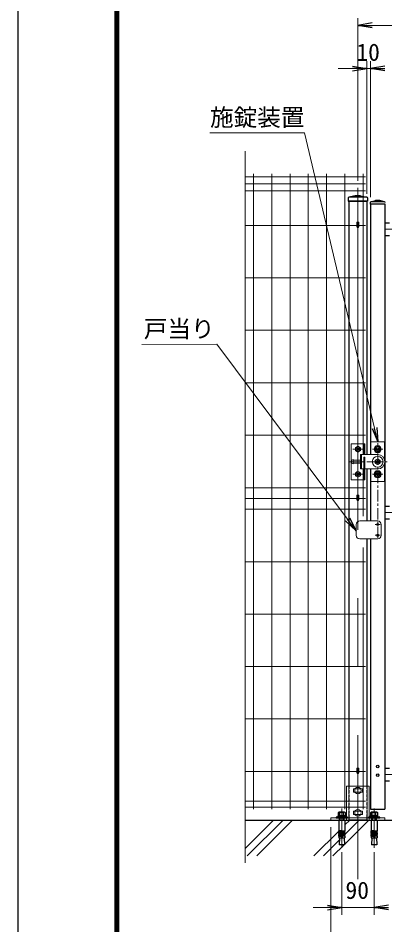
# Model space of a CAD drawing. Units: millimetres, scale not verified. Extents: x -10254 to -1854, y -2970 to 2970.
# Drawn here: x -10254 to -9232, y -899 to 1627 of the extents above; entities that cross this region are included whole.
import ezdxf
from ezdxf.enums import TextEntityAlignment as Align

# ---------------------------------------------------------------- set-up
doc = ezdxf.new("R2010")
doc.units = ezdxf.units.MM
doc.header["$LTSCALE"] = 30
for name, pattern in [('DASHED', [7.5, 6, -1.5]), ('USER1', [50.8, 31.75, -6.35, 6.35, -6.35]), ('USER2', [0.375, 0.25, -0.125])]:
    doc.linetypes.add(name, pattern=pattern)
for name, color, linetype, lineweight in [('0-1_D-TTL', 7, 'Continuous', 25), ('0-3_D-STR-TXT', 7, 'Continuous', 13), ('0-4_D-BMK', 2, 'USER1', 13), ('0-5_D-STR3', 3, 'Continuous', 13), ('0-6_0', 7, 'Continuous', 25), ('0-7_D-STR-DIM', 7, 'Continuous', 13), ('0-8_D-STR1', 1, 'Continuous', 25), ('0-9_D-DCR-HCH', 7, 'Continuous', 13), ('0-A_D-STR2', 7, 'Continuous', 13), ('0-B_D-BGD', 7, 'Continuous', 25)]:
    doc.layers.add(name, color=color, linetype=linetype, lineweight=lineweight)
doc.styles.add('ＭＳ ゴシック', font='')
doc.styles.get('ＭＳ ゴシック').set_extended_font_data('MS Gothic')

# ---------------------------------------------------------------- blocks, each defined once
blk = doc.blocks.new('_Open')
at = {"layer": '0-6_0'}
blk.add_line((-30, 5), (0, 0), dxfattribs=at)
blk.add_lwpolyline([(-30, -5), (0, 0), (-30, 0)], dxfattribs=at)
blk = doc.blocks.new('U33')
at = {"layer": '0-4_D-BMK'}
for p, q in [((1500, 49372.5), (26820, 49372.5)), ((-750, 31350), (-750, 28530)), ((900, 23580), (900, 31500)), ((-1173.7, 30990), (-326.3, 30990)), ((476.3, 30990), (1323.7, 30990)), ((-1536.4, 29940), (1705.2, 29940)), ((-1173.7, 28890), (-326.3, 28890)), ((476.3, 28890), (1323.7, 28890)), ((1500, 25702.5), (26820, 25702.5)), ((693.4, 24690), (1106.6, 24690)), ((693.4, 23790), (1106.6, 23790)), ((1500, 3802.5), (26820, 3802.5))]:
    blk.add_line(p, q, dxfattribs=at)
at = {"layer": '0-5_D-STR3'}
for p, q in [((-1320, 31440), (-180, 31440)), ((-1320, 28440), (-1320, 31440)), ((-750, 31232.5), (-960, 31111.2)), ((-960, 30868.7), (-960, 31111.2)), ((-750, 31232.5), (-540, 31111.2)), ((-540, 30868.7), (-540, 31111.2)), ((-270, 30540), (-270, 31440)), ((-180, 30540), (-180, 31440)), ((1470, 31590), (330, 31590)), ((330, 30540), (330, 31590)), ((900, 31232.5), (690, 31111.2)), ((690, 30868.7), (690, 31111.2)), ((900, 31232.5), (1110, 31111.2)), ((1110, 30868.7), (1110, 31111.2)), ((1470, 30127.3), (1470, 31590)), ((-750, 30747.5), (-960, 30868.8)), ((-750, 30747.5), (-540, 30868.8)), ((-540, 30540), (-540, 29340)), ((-540, 30540), (900, 30540)), ((-450, 30540), (-450, 29340)), ((-270, 30330), (-180, 30330)), ((-270, 30330), (-270, 28440)), ((-180, 30330), (-180, 28440)), ((900, 30747.5), (690, 30868.8)), ((900, 30747.5), (1110, 30868.8)), ((-1140, 29760), (-1140, 30120)), ((-540, 30060), (-1140, 30060)), ((-540, 29820), (-1140, 29820)), ((900, 30182.5), (690, 30061.2)), ((690, 29818.7), (690, 30061.2)), ((900, 29697.5), (690, 29818.7)), ((900, 30182.5), (1110, 30061.2)), ((900, 29697.5), (1110, 29818.7)), ((1110, 29818.7), (1110, 30061.2)), ((1470, 29752.7), (1470, 28290)), ((-750, 29132.5), (-960, 29011.2)), ((-960, 29011.2), (-960, 28768.7)), ((-750, 29132.5), (-540, 29011.2)), ((-540, 29340), (-270, 29340)), ((-540, 29011.2), (-540, 28768.7)), ((-180, 29340), (900, 29340)), ((330, 28290), (330, 29340)), ((900, 29132.5), (690, 29011.2)), ((900, 29132.5), (690, 29011.2)), ((690, 28768.7), (690, 29011.3)), ((900, 29132.5), (1110, 29011.2)), ((900, 29132.5), (1110, 29011.2)), ((1110, 28768.7), (1110, 29011.3)), ((-1320, 28440), (-180, 28440)), ((-750, 28647.5), (-960, 28768.7)), ((-750, 28647.5), (-540, 28768.7)), ((1470, 28290), (330, 28290)), ((900, 28647.5), (690, 28768.7)), ((900, 28647.5), (690, 28768.7)), ((900, 28647.5), (1110, 28768.7)), ((900, 28647.5), (1110, 28768.7)), ((-900, 23790), (-900, 24690)), ((-600, 24990), (900, 24990)), ((1200, 23790), (1200, 24690)), ((-600, 23490), (900, 23490))]:
    blk.add_line(p, q, dxfattribs=at)
for centre, radius in [((-750, 30990), 210), ((-750, 30990), 120), ((-750, 30990), 105), ((900, 30990), 300), ((900, 30990), 210), ((900, 30990), 120), ((900, 30990), 105), ((900, 29940), 450), ((900, 29940), 210), ((900, 29940), 120), ((900, 29940), 105), ((-750, 28890), 210), ((-750, 28890), 120), ((-750, 28890), 105), ((900, 28890), 300), ((900, 28890), 300), ((900, 28890), 210), ((900, 28890), 210), ((900, 28890), 120), ((900, 28890), 120), ((900, 28890), 105), ((900, 28890), 105), ((900, 24690), 90), ((900, 23790), 90)]:
    blk.add_circle(centre, radius, dxfattribs=at)
for centre, radius, start, end in [((900, 29940), 600, 270, 89.99983), ((-1107, 29940), 183, 100.38886, 259.61115), ((-600, 24690), 300, 90, 180.00001), ((900, 24690), 300, 0, 90), ((-600, 23790), 300, 180.00001, 270), ((900, 23790), 300, 270, 0.00001)]:
    blk.add_arc(centre, radius, start, end, dxfattribs=at)
at = {"layer": '0-8_D-STR1'}
for p, q in [((270, 51588), (270, 51450)), ((320.8, 51656.8), (720, 51780)), ((1468.9, 51660), (342, 51660)), ((1080, 51780), (720, 51780)), ((1479.2, 51656.8), (1080, 51780)), ((1530, 51450), (270, 51450)), ((300, 51450), (300, 30540)), ((1500, 51450), (1500, 900)), ((1500, 49897.5), (1890, 49897.5)), ((1500, 48847.5), (1890, 48847.5)), ((300, 29340), (300, 24990)), ((1500, 26227.5), (1890, 26227.5)), ((1500, 25177.5), (1890, 25177.5)), ((300, 23490), (300, 900)), ((1500, 4327.5), (1890, 4327.5)), ((1500, 3277.5), (1890, 3277.5)), ((300, 900), (1500, 900))]:
    blk.add_line(p, q, dxfattribs=at)
for centre in [(900, 4470), (900, 3750)]:
    blk.add_circle(centre, 105, dxfattribs=at)
for centre, start, end in [((342, 51588), 90, 180), ((1458, 51588), 0, 72.84994)]:
    blk.add_arc(centre, 72, start, end, dxfattribs=at)
blk = doc.blocks.new('ベースプレート部品\u3000正面図')
at = {"layer": '0-5_D-STR3'}
for p, q in [((26890.5, 72602.1), (25000.4, 72602.1)), ((25000.4, 72602.1), (25000.4, 69962.1)), ((26320.2, 72384.6), (25570.1, 72384.6)), ((25570.1, 72384.6), (25570.1, 72099.6)), ((26320.1, 72099.6), (25570.2, 72099.6)), ((26320.1, 72384.6), (26320.1, 72099.6)), ((26890.5, 72602.1), (26890.5, 69962.1)), ((26320.2, 70524.6), (25570.1, 70524.6)), ((25570.1, 70524.6), (25570.1, 70239.6)), ((26320.1, 70524.6), (26320.1, 70239.6)), ((23695.5, 69962.1), (28195.5, 69962.1)), ((26320.1, 70239.6), (25570.2, 70239.6)), ((28195.5, 69962.1), (28195.5, 69782.1))]:
    blk.add_line(p, q, dxfattribs=at)
at = {"layer": '0-5_D-STR3', "linetype": 'DASHED'}
for p, q in [((25180.4, 72602.1), (25180.4, 69782.1)), ((26710.4, 69782.1), (26710.4, 72602.1)), ((24388.3, 69962.1), (24388.3, 69782.1)), ((24808.1, 69962.1), (24808.1, 69782.1)), ((25000.4, 69962.1), (25000.4, 69782.1)), ((26890.5, 69962.1), (26890.5, 69782.1)), ((27088.1, 69962.1), (27088.1, 69782.1)), ((27508.1, 69962.1), (27508.1, 69782.1))]:
    blk.add_line(p, q, dxfattribs=at)
at = {"layer": '0-5_D-STR3'}
blk.add_lwpolyline([(23695.5, 69962.1), (23695.5, 69782.1), (28195.5, 69782.1)], dxfattribs=at)

msp = doc.modelspace()

# ---------------------------------------------------------------- linework, layer by layer
at = {"layer": '0-1_D-TTL', "color": 2}
msp.add_lwpolyline([(-10253.53, 2970), (-1853.53, 2970), (-1853.53, -2970), (-10253.53, -2970)], close=True, dxfattribs=at)
at = {"layer": '0-1_D-TTL'}
for points in [[(-9983.53, 2750), (-2123.53, 2750), (-2123.53, -2750), (-9983.53, -2750)], [(-9981.03, 2747.5), (-2126.03, 2747.5), (-2126.03, -2747.5), (-9981.03, -2747.5)], [(-9978.53, 2745), (-2128.53, 2745), (-2128.53, -2745), (-9978.53, -2745)], [(-9976.03, 2742.5), (-2131.03, 2742.5), (-2131.03, -2742.5), (-9976.03, -2742.5)], [(-9973.53, 2740), (-2133.53, 2740), (-2133.53, -2740), (-9973.53, -2740)]]:
    msp.add_lwpolyline(points, close=True, dxfattribs=at)
at = {"layer": '0-3_D-STR-TXT'}
for points in [[(-9719.5, 1307.34), (-9456.17, 1307.34), (-9261.65, 484.91)], [(-9908.94, 717.66), (-9699.91, 718.27), (-9336.35, 230.56)]]:
    msp.add_lwpolyline(points, dxfattribs=at)
at = {"layer": '0-4_D-BMK'}
for p, q in [((-9307.45, 1153.55), (-9307.45, -771.71)), ((-9352.36, -575.1), (-9352.36, -684.1)), ((-9262.36, -575.1), (-9262.36, -684.1))]:
    msp.add_line(p, q, dxfattribs=at)
at = {"layer": '0-5_D-STR3'}
for p, q in [((-9310.05, 1057.16), (-9310.05, 1044.99)), ((-9304.85, 1057.16), (-9304.85, 1044.99)), ((-9310.05, 296.66), (-9310.05, 284.49)), ((-9304.85, 296.66), (-9304.85, 284.49)), ((-9310.05, -463.84), (-9310.05, -476.01)), ((-9304.85, -463.84), (-9304.85, -476.01)), ((-9361.01, -607.01), (-9343.71, -607.01)), ((-9271.01, -607.01), (-9253.71, -607.01))]:
    msp.add_line(p, q, dxfattribs=at)
at = {"layer": '0-5_D-STR3', "lineweight": 25}
for p, q in [((-9368.36, -598.71), (-9368.36, -601.01)), ((-9336.36, -598.71), (-9368.36, -598.71)), ((-9368.36, -601.01), (-9336.36, -601.01)), ((-9341.61, -595.71), (-9363.11, -595.71)), ((-9363.11, -595.71), (-9363.11, -598.71)), ((-9363.11, -598.71), (-9341.61, -598.71)), ((-9362.75, -587.41), (-9362.75, -595.71)), ((-9362.75, -595.71), (-9341.97, -595.71)), ((-9344.56, -584.91), (-9360.15, -584.91)), ((-9358.36, -584.91), (-9346.36, -584.91)), ((-9358.36, -601.01), (-9358.36, -607.01)), ((-9357.55, -595.71), (-9357.55, -587.41)), ((-9357.28, -607.01), (-9357.28, -601.01)), ((-9353.86, -595.71), (-9353.05, -598.71)), ((-9350.86, -598.71), (-9351.66, -595.71)), ((-9347.44, -607.01), (-9347.44, -601.01)), ((-9347.16, -595.71), (-9347.16, -587.41)), ((-9346.36, -607.01), (-9346.36, -601.01)), ((-9341.97, -595.71), (-9341.97, -587.41)), ((-9341.61, -598.71), (-9341.61, -595.71)), ((-9336.36, -601.01), (-9336.36, -598.71)), ((-9278.36, -598.71), (-9278.36, -601.01)), ((-9246.36, -598.71), (-9278.36, -598.71)), ((-9278.36, -601.01), (-9246.36, -601.01)), ((-9251.61, -595.71), (-9273.11, -595.71)), ((-9273.11, -595.71), (-9273.11, -598.71)), ((-9273.11, -598.71), (-9251.61, -598.71)), ((-9272.76, -587.41), (-9272.76, -595.71)), ((-9272.76, -595.71), (-9251.97, -595.71)), ((-9254.57, -584.91), (-9270.16, -584.91)), ((-9268.36, -584.91), (-9256.36, -584.91)), ((-9268.36, -601.01), (-9268.36, -607.01)), ((-9267.56, -595.71), (-9267.56, -587.41)), ((-9267.28, -607.01), (-9267.28, -601.01)), ((-9263.86, -595.71), (-9263.06, -598.71)), ((-9260.86, -598.71), (-9261.67, -595.71)), ((-9257.44, -607.01), (-9257.44, -601.01)), ((-9257.17, -595.71), (-9257.17, -587.41)), ((-9256.36, -607.01), (-9256.36, -601.01)), ((-9251.97, -595.71), (-9251.97, -587.41)), ((-9251.61, -598.71), (-9251.61, -595.71)), ((-9246.36, -601.01), (-9246.36, -598.71)), ((-9361.01, -607.01), (-9361.01, -637.05)), ((-9343.71, -607.01), (-9343.71, -637.05)), ((-9271.01, -607.01), (-9271.01, -637.05)), ((-9253.71, -607.01), (-9253.71, -637.05)), ((-9353.36, -637.05), (-9361.01, -637.05)), ((-9361.01, -639.55), (-9360.57, -637.09)), ((-9361.01, -639.55), (-9353.36, -639.55)), ((-9361.01, -639.55), (-9361.01, -641.05)), ((-9361.01, -641.05), (-9353.36, -641.05)), ((-9361.01, -643.55), (-9360.57, -641.09)), ((-9361.01, -643.55), (-9353.36, -643.55)), ((-9361.01, -643.55), (-9361.01, -645.05)), ((-9361.01, -645.05), (-9353.36, -645.05)), ((-9361.01, -647.55), (-9360.57, -645.09)), ((-9361.01, -647.55), (-9353.36, -647.55)), ((-9361.01, -647.55), (-9361.01, -649.05)), ((-9361.01, -651.51), (-9360.57, -649.05)), ((-9361.01, -649.05), (-9353.36, -649.05)), ((-9361.01, -651.51), (-9353.36, -651.51)), ((-9361.01, -651.51), (-9361.01, -657.01)), ((-9353.36, -637.05), (-9353.36, -657.01)), ((-9351.36, -637.05), (-9343.71, -637.05)), ((-9351.36, -637.05), (-9351.36, -657.01)), ((-9343.71, -639.55), (-9351.36, -639.55)), ((-9343.71, -641.05), (-9351.36, -641.05)), ((-9343.71, -643.55), (-9351.36, -643.55)), ((-9343.71, -645.05), (-9351.36, -645.05)), ((-9343.71, -647.55), (-9351.36, -647.55)), ((-9343.71, -649.05), (-9351.36, -649.05)), ((-9343.71, -651.51), (-9351.36, -651.51)), ((-9343.71, -639.55), (-9344.14, -637.09)), ((-9343.71, -643.55), (-9344.14, -641.09)), ((-9343.71, -647.55), (-9344.14, -645.09)), ((-9343.71, -651.51), (-9344.14, -649.05)), ((-9343.71, -639.55), (-9343.71, -641.05)), ((-9343.71, -643.55), (-9343.71, -645.05)), ((-9343.71, -647.55), (-9343.71, -649.05)), ((-9343.71, -651.51), (-9343.71, -657.01)), ((-9263.36, -637.05), (-9271.01, -637.05)), ((-9271.01, -639.55), (-9270.58, -637.09)), ((-9271.01, -639.55), (-9263.36, -639.55)), ((-9271.01, -639.55), (-9271.01, -641.05)), ((-9271.01, -641.05), (-9263.36, -641.05)), ((-9271.01, -643.55), (-9270.58, -641.09)), ((-9271.01, -643.55), (-9263.36, -643.55)), ((-9271.01, -643.55), (-9271.01, -645.05)), ((-9271.01, -645.05), (-9263.36, -645.05)), ((-9271.01, -647.55), (-9270.58, -645.09)), ((-9271.01, -647.55), (-9263.36, -647.55)), ((-9271.01, -647.55), (-9271.01, -649.05)), ((-9271.01, -651.51), (-9270.58, -649.05)), ((-9271.01, -649.05), (-9263.36, -649.05)), ((-9271.01, -651.51), (-9263.36, -651.51)), ((-9271.01, -651.51), (-9271.01, -657.01)), ((-9263.36, -637.05), (-9263.36, -657.01)), ((-9261.36, -637.05), (-9253.71, -637.05)), ((-9261.36, -637.05), (-9261.36, -657.01)), ((-9253.71, -639.55), (-9261.36, -639.55)), ((-9253.71, -641.05), (-9261.36, -641.05)), ((-9253.71, -643.55), (-9261.36, -643.55)), ((-9253.71, -645.05), (-9261.36, -645.05)), ((-9253.71, -647.55), (-9261.36, -647.55)), ((-9253.71, -649.05), (-9261.36, -649.05)), ((-9253.71, -651.51), (-9261.36, -651.51)), ((-9253.71, -639.55), (-9254.15, -637.09)), ((-9253.71, -643.55), (-9254.15, -641.09)), ((-9253.71, -647.55), (-9254.15, -645.09)), ((-9253.71, -651.51), (-9254.15, -649.05)), ((-9253.71, -639.55), (-9253.71, -641.05)), ((-9253.71, -643.55), (-9253.71, -645.05)), ((-9253.71, -647.55), (-9253.71, -649.05)), ((-9253.71, -651.51), (-9253.71, -657.01)), ((-9361.01, -657.01), (-9343.71, -657.01)), ((-9358.85, -657.01), (-9359.94, -676.11)), ((-9344.78, -676.11), (-9359.94, -676.11)), ((-9345.86, -657.01), (-9344.78, -676.11)), ((-9271.01, -657.01), (-9253.71, -657.01)), ((-9268.86, -657.01), (-9269.94, -676.11)), ((-9254.79, -676.11), (-9269.94, -676.11)), ((-9255.87, -657.01), (-9254.79, -676.11))]:
    msp.add_line(p, q, dxfattribs=at)
at = {"layer": '0-5_D-STR3'}
for centre in [(-9307.45, -525.01), (-9307.45, -587.01)]:
    msp.add_circle(centre, 9, dxfattribs=at)
for centre in [(-9307.45, 1044.99), (-9307.45, 284.49), (-9307.45, -476.01)]:
    msp.add_arc(centre, 2.6, 180, 0, dxfattribs=at)
at = {"layer": '0-5_D-STR3', "lineweight": 25}
for centre, radius, start, end in [((-9360.15, -587.51), 2.6, 2.20423, 177.79577), ((-9352.36, -591.56), 6.65, 38.61324, 141.38676), ((-9344.56, -587.51), 2.6, 2.20423, 177.79577), ((-9270.16, -587.51), 2.6, 2.20423, 177.79577), ((-9262.36, -591.56), 6.65, 38.61324, 141.38676), ((-9254.57, -587.51), 2.6, 2.20423, 177.79577), ((-9352.36, -637.05), 1, 0, 180), ((-9262.36, -637.05), 1, 0, 180)]:
    msp.add_arc(centre, radius, start, end, dxfattribs=at)
at = {"layer": '0-5_D-STR3'}
for centre in [(-9307.45, 1057.14), (-9307.45, 296.64), (-9307.45, -463.86)]:
    msp.add_ellipse(centre, major_axis=(-2.6, 0), ratio=0.649974, start_param=3.1415927, end_param=6.2831853, dxfattribs=at)
at = {"layer": '0-7_D-STR-DIM'}
for p, q in [((-9307.45, 1173.55), (-9307.45, 1626.36)), ((-8317.45, 1606.36), (-9267.45, 1606.36)), ((-9282.45, 1136.99), (-9282.45, 1506.36)), ((-9272.45, 1127.99), (-9272.45, 1506.36)), ((-9272.45, 1127.99), (-9272.45, 1506.36)), ((-9322.45, 1486.36), (-9362.45, 1486.36)), ((-9282.45, 1486.36), (-9272.45, 1486.36)), ((-9621.84, 1255.6), (-9621.84, -726.64)), ((-9382.45, -627.01), (-9382.45, -1008.02)), ((-9352.45, -696.11), (-9352.45, -870.84)), ((-9262.45, -696.11), (-9262.45, -870.84)), ((-9392.45, -850.84), (-9432.45, -850.84)), ((-9352.45, -850.84), (-9262.45, -850.84))]:
    msp.add_line(p, q, dxfattribs=at)
at = {"layer": '0-8_D-STR1'}
for p, q in [((-9334.29, 1125.99), (-9334.45, 1116.99)), ((-9334.29, 1125.99), (-9334.45, 1116.99)), ((-9334.45, 1116.99), (-9280.45, 1116.99)), ((-9280.45, 1116.99), (-9334.45, 1116.99)), ((-9314.95, 1131.99), (-9332.74, 1127.9)), ((-9314.95, 1131.99), (-9332.74, 1127.9)), ((-9332.45, 1116.99), (-9332.45, -513.01)), ((-9282.54, 1127.99), (-9332.36, 1127.99)), ((-9314.95, 1131.99), (-9299.95, 1131.99)), ((-9299.95, 1131.99), (-9314.95, 1131.99)), ((-9299.95, 1131.99), (-9282.16, 1127.9)), ((-9299.95, 1131.99), (-9282.16, 1127.9)), ((-9282.45, 1116.99), (-9282.45, 410.99)), ((-9280.61, 1125.99), (-9280.45, 1116.99)), ((-9282.45, 370.99), (-9282.45, 225.99)), ((-9282.45, 175.99), (-9282.45, -513.01)), ((-9282.45, -607.01), (-9332.45, -607.01))]:
    msp.add_line(p, q, dxfattribs=at)
at = {"layer": '0-8_D-STR1', "linetype": 'USER2'}
for p, q in [((-9332.45, -513.01), (-9332.45, -607.01)), ((-9282.45, -513.01), (-9282.45, -607.01))]:
    msp.add_line(p, q, dxfattribs=at)
at = {"layer": '0-8_D-STR1'}
for centre, start, end in [((-9332.29, 1125.95), 102.93782, 179), ((-9332.29, 1125.95), 102.93782, 179), ((-9282.61, 1125.95), 1, 77.06218)]:
    msp.add_arc(centre, 2, start, end, dxfattribs=at)
at = {"layer": '0-9_D-DCR-HCH'}
for p, q in [((-9621.84, -686.66), (-9542.19, -607.01)), ((-9615.68, -707.01), (-9515.68, -607.01)), ((-9589.16, -707.01), (-9489.16, -607.01)), ((-9344.94, -674.93), (-9277.03, -607.01)), ((-9343.84, -647.31), (-9303.54, -607.01)), ((-9343.8, -620.75), (-9330.06, -607.01)), ((-9430.06, -707.01), (-9360.1, -637.05)), ((-9403.54, -707.01), (-9359.27, -662.74)), ((-9377.03, -707.01), (-9346.13, -676.11))]:
    msp.add_line(p, q, dxfattribs=at)
at = {"layer": '0-A_D-STR2'}
for p, q in [((-9597.87, -577.01), (-9597.87, 1192.99)), ((-9547.1, -577.01), (-9547.1, 1192.99)), ((-9496.33, -577.01), (-9496.33, 1192.99)), ((-9445.56, -577.01), (-9445.56, 1192.99)), ((-9394.79, -577.01), (-9394.79, 1192.99)), ((-9344.02, -577.01), (-9344.02, 1192.99)), ((-9293.25, 410.99), (-9293.25, 1192.99)), ((-9621.84, 1184.56), (-9286.25, 1184.56)), ((-9621.84, 1164.99), (-9286.25, 1164.99)), ((-9621.84, 1145.42), (-9286.25, 1145.42)), ((-9621.84, 1048.99), (-9286.25, 1048.99)), ((-9621.84, 902.99), (-9286.25, 902.99)), ((-9621.84, 756.99), (-9286.25, 756.99)), ((-9621.84, 610.99), (-9286.25, 610.99)), ((-9621.84, 464.99), (-9286.25, 464.99)), ((-9293.25, 238.99), (-9293.25, 370.99)), ((-9621.84, 318.49), (-9286.25, 318.49)), ((-9621.84, 288.49), (-9286.25, 288.49)), ((-9621.84, 258.49), (-9286.25, 258.49)), ((-9293.25, -577.01), (-9293.25, 152.49)), ((-9621.84, 112.49), (-9286.25, 112.49)), ((-9621.84, -33.51), (-9286.25, -33.51)), ((-9621.84, -179.51), (-9286.25, -179.51)), ((-9621.84, -325.51), (-9286.25, -325.51)), ((-9621.84, -472.01), (-9286.25, -472.01)), ((-9621.84, -554.16), (-9286.25, -554.16)), ((-9621.84, -571.16), (-9286.25, -571.16))]:
    msp.add_line(p, q, dxfattribs=at)
at = {"layer": '0-B_D-BGD'}
msp.add_line((-9621.84, -607.01), (-7963.9, -607.01), dxfattribs=at)

# ---------------------------------------------------------------- block references
at = {"layer": '0-3_D-STR-TXT', "xscale": 1.333333, "yscale": 1.333333}
for p, rotation in [((-9252.45, 445.99), 283.30702), ((-9312.45, 198.49), 306.70235)]:
    msp.add_blockref('_Open', p, dxfattribs=dict(at, rotation=rotation))
at = {"layer": '0-7_D-STR-DIM', "xscale": 1.333333, "yscale": 1.333333, "rotation": 180}
for p in [(-9307.45, 1606.36), (-9272.45, 1486.36), (-9272.45, 1486.36), (-9262.45, -850.84)]:
    msp.add_blockref('_Open', p, dxfattribs=at)
at = {"layer": '0-7_D-STR-DIM'}
for name, p, xscale, yscale in [('_Open', (-9282.45, 1486.36), 1.333333, 1.333333), ('U33', (-9282.45, -607.01), 0.03333333, 0.03333333), ('ベースプレート部品\u3000正面図', (-10172.3, -2933.08), 0.03333333, 0.03333333), ('_Open', (-9352.45, -850.84), 1.333333, 1.333333)]:
    msp.add_blockref(name, p, dxfattribs=dict(at, xscale=xscale, yscale=yscale))

# ---------------------------------------------------------------- texts
at = {"layer": '0-3_D-STR-TXT', "style": 'ＭＳ ゴシック'}
for s, p in [('施錠装置', (-9719.23, 1311.72)), ('戸当り', (-9903.53, 722.75))]:
    msp.add_text(s, height=48.17, dxfattribs=at).set_placement(p, align=Align.BOTTOM_LEFT)
at = {"layer": '0-7_D-STR-DIM', "style": 'ＭＳ ゴシック'}
for s, p in [('10', (-9311.85, 1493.11)), ('90', (-9342.2, -841.17))]:
    msp.add_text(s, height=48.17, dxfattribs=at).set_placement(p, align=Align.BOTTOM_LEFT)

doc.saveas('drawing.dxf')
